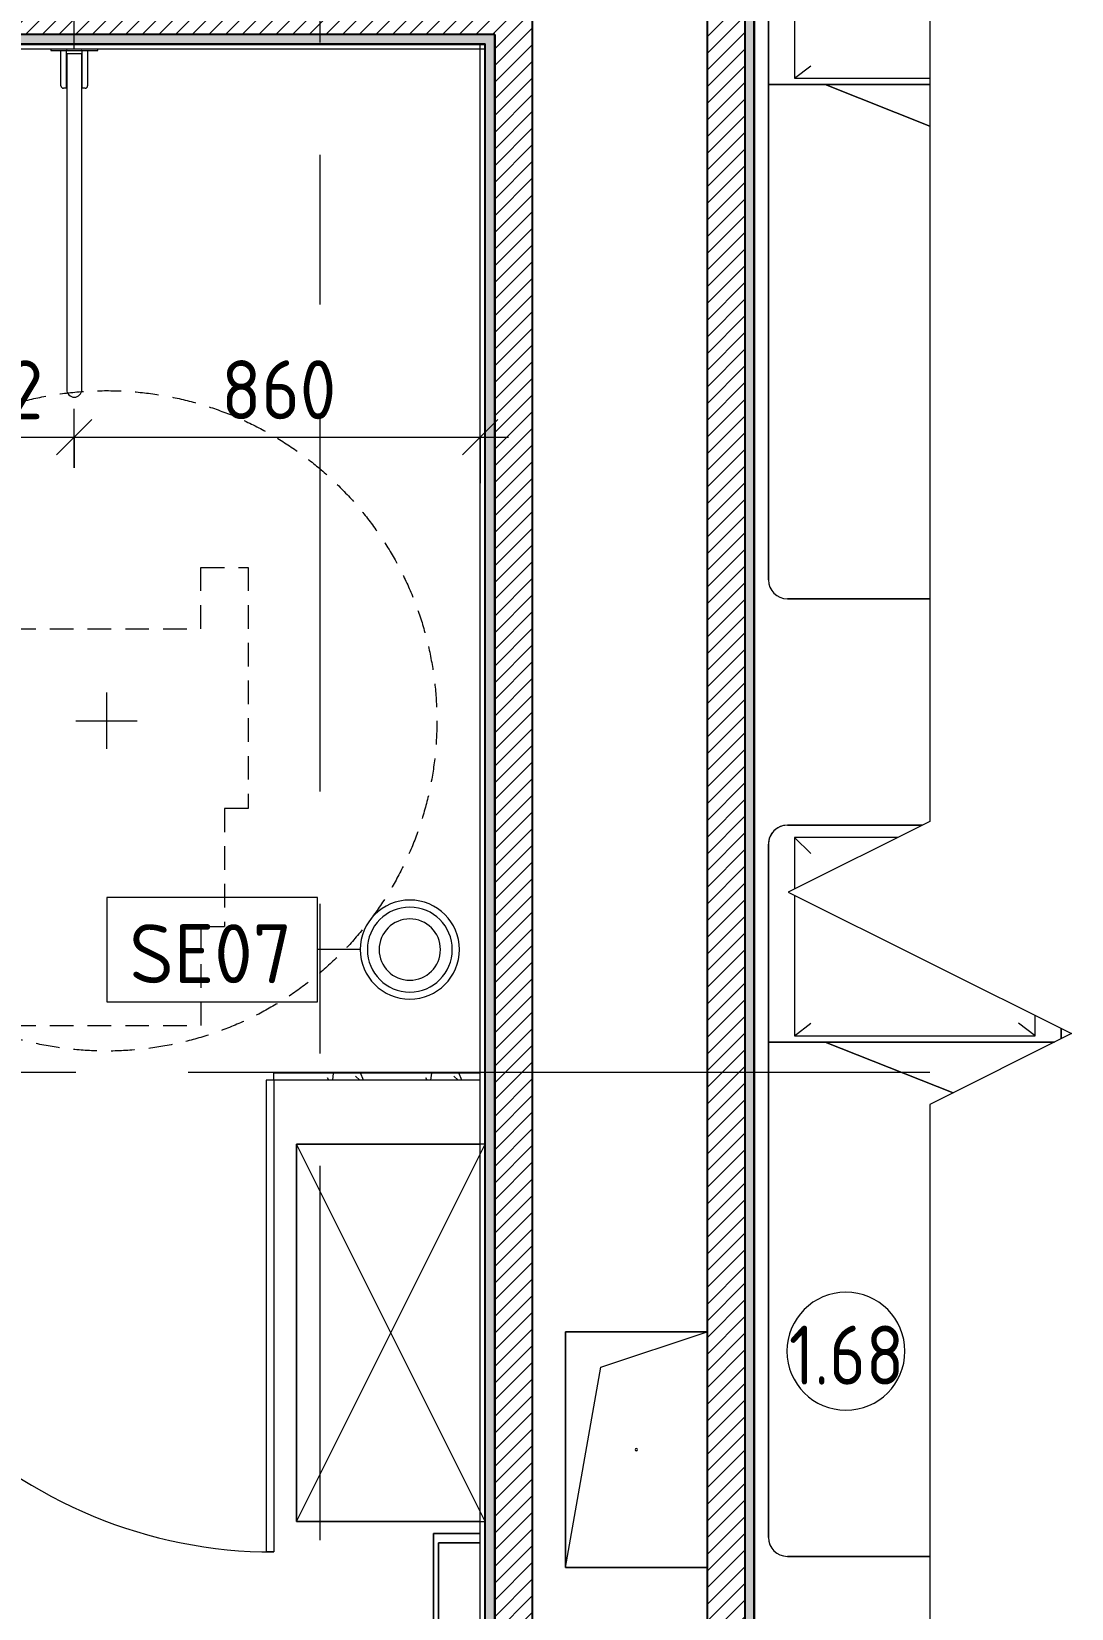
# Model space of a CAD drawing. Header units: millimetres. Extents: x 54725 to 263872, y -8553 to 29614.
# Drawn here: x 101654 to 103857, y 6663 to 10006 of the extents above; entities that cross this region are included whole.
import ezdxf

# ---------------------------------------------------------------- set-up
doc = ezdxf.new("R2010")
doc.units = ezdxf.units.MM
doc.linetypes.add('200_ШТРИХ__ш1_п0_6_', pattern=[80, 50, -30])
doc.linetypes.add('Осевая', pattern=[1587.5, 317.5, -238.125, 793.75, -238.125])
for name, color, linetype, lineweight in [('A-ANNO-DIMS', 7, 'Continuous', 9), ('A-ANNO-DIMS-50', 7, 'Continuous', 9), ('A-AREA-IDEN', 7, 'Continuous', 9), ('A-DETL-GENF', 7, 'Continuous', 9), ('A-DOOR', 7, 'Continuous', 9), ('A-GENM', 7, 'Continuous', 9), ('I-FURN', 7, 'Continuous', 9), ('I-FURN-1', 7, '200_ШТРИХ__ш1_п0_6_', 15), ('I-FURN-2', 7, '200_ШТРИХ__ш1_п0_6_', 9), ('I-WALL', 7, 'Continuous', 9), ('P-SANR-FIXT-IDEN', 7, 'Continuous', 9), ('Оси', 7, 'Continuous', 9), ('Оси-2', 7, 'Осевая', 9)]:
    doc.layers.add(name, color=color, linetype=linetype, lineweight=lineweight)
for name, color, linetype, lineweight, true_color in [('A-GENM-2', 7, 'Continuous', 9, 0x4994b4), ('A-WALL-3', 7, 'Continuous', 25, 0x3c3c3c), ('A-WALL-FNSH-2', 7, 'Continuous', 15, 0x3c3c3c), ('P-SANR-FIXT-1', 7, 'Continuous', 15, 0x4994b4)]:
    doc.layers.add(name, color=color, linetype=linetype, lineweight=lineweight, true_color=true_color)
doc.styles.add('GOST Common', font='GOST_Common.ttf', dxfattribs={"height": 125})
doc.styles.add('GOST Common_1', font='GOST_Common.ttf', dxfattribs={"width": 0.9, "height": 125})
doc.styles.add('ISOCPEUR', font='isocpeur.ttf', dxfattribs={"width": 0.9, "height": 125})
doc.dimstyles.new('ISO-2_5_0_9К_БОЛЬШОЙ', dxfattribs={"dimscale": 304.8, "dimtxt": 124.497647, "dimasz": 0.246063, "dimexe": 0.19685, "dimexo": 0.492126, "dimgap": 0, "dimtad": 1, "dimdec": 0, "dimrnd": 10, "dimzin": 0, "dimdsep": 46, "dimtxsty": 'ISOCPEUR', "dimblk1": 'OBLIQUE', "dimblk2": 'OBLIQUE', "dimsah": 1, "dimcen": 0.09, "dimdle": 0.19685, "dimazin": 0, "dimtfac": 1, "dimtdec": 4, "dimtix": 1, "dimtmove": 0, "dimatfit": 3, "dimfxl": 1, "dimtvp": 1, "dimtolj": 1, "dimtzin": 0, "dimarcsym": 2})
pattern_1 = [(45, (1555.134, 0), (-17.6776695, 17.6776695), [])]
pattern_2 = [(0, (1555.134, 0), (60.96, 15.24), [5.029, -40.691, 5.029, -40.691, -243.84]), (0, (1555.134, 0), (60.96, 15.24), [-91.44, 5.029, -86.411, 5.029, -40.691, -106.68]), (0, (1555.134, 0), (60.96, 15.24), [-228.6, 5.029, -25.451, 5.029, -71.171]), (120, (1577.994, 7.62), (-43.6782272, 45.1729086), [5.029, -40.691, 5.029, -40.691, -243.84]), (120, (1577.994, 7.62), (-43.6782272, 45.1729086), [-91.44, 5.029, -86.411, 5.029, -40.691, -106.68]), (120, (1577.994, 7.62), (-43.6782272, 45.1729086), [-228.6, 5.029, -25.451, 5.029, -71.171]), (240, (1585.614, 38.1), (-17.2817728, -60.4129086), [5.029, -40.691, 5.029, -40.691, -243.84]), (240, (1585.614, 38.1), (-17.2817728, -60.4129086), [-91.44, 5.029, -86.411, 5.029, -40.691, -106.68]), (240, (1585.614, 38.1), (-17.2817728, -60.4129086), [-228.6, 5.029, -25.451, 5.029, -71.171])]
pattern_3 = [(288.435, (100567.355, 7791), (208.250902, -416.49961), [79.025, -579.519]), (319.399, (100592.345, 7716.03), (1249.5049425, -1041.2430683), [38.399, -1881.571]), (316.848, (100413.25, 7691.04), (3123.769422, -2915.4788923), [91.346, -4475.934]), (289.983, (100479.89, 7628.565), (624.746965, -1666.001328), [48.75, -2388.754]), (270, (100496.55, 7791), (208.25, -208.25), [41.65, -166.6]), (298.443, (100496.55, 7749.35), (-1457.75313005, 2707.24838793), [113.682, -5570.435]), (264.289, (100550.695, 7649.39), (208.2636477, 1874.2483835), [41.858, -2051.029]), (309.806, (100546.53, 7607.74), (-833.007541, 1041.2439595), [32.53, -1593.955])]

# ---------------------------------------------------------------- blocks, each defined once
blk = doc.blocks.new('132_МГН_Поручень для унитаза_тип откидной - ПР 1Р-18611699-Фрагмент 1_11_ Групповая ячейка')
at = {"layer": 'A-GENM-2'}
for p, q in [((-16, 722), (-16, 9.5)), ((16, 9.5), (16, 722)), ((-28.2, 3), (-28.2, 78)), ((-23.2, 83), (-17, 83)), ((-17, 83), (-17, 3)), ((17, 83), (23.2, 83)), ((17, 3), (17, 83)), ((28.2, 78), (28.2, 3)), ((-50, 3), (-50, 0)), ((50, 3), (-50, 3)), ((-17, 3), (-28.2, 3)), ((-16, 9.5), (-16.6, 8.9)), ((-16.6, 8.9), (-16.6, 4.2)), ((16, 9.5), (-16, 9.5)), ((16, 9.5), (16.6, 8.9)), ((16.6, 8.9), (16.6, 4.2)), ((28.2, 3), (17, 3)), ((50, 0), (50, 3))]:
    blk.add_line(p, q, dxfattribs=at)
for centre, radius, start, end in [((0, 722), 16, 90, 180), ((0, 722), 16, 0, 90), ((-23.2, 78), 5, 90, 180), ((23.2, 78), 5, 0, 90), ((-15.3, 4.2), 1.24, 180, 270), ((15.3, 4.2), 1.24, 270, 360)]:
    blk.add_arc(centre, radius, start, end, dxfattribs=at)
blk = doc.blocks.new('FRT_2D_Символ _разворот МГН_1 - D1_4_Символ доступности разворота МГН _360__-18618045-Фрагмент 1_11_ Групповая ячейка')
at = {"layer": 'I-FURN'}
for p, q in [((0, 60.4), (0, -59.6)), ((-65, 0), (65, 0))]:
    blk.add_line(p, q, dxfattribs=at)
at = {"layer": 'I-FURN-1'}
for p, q in [((-300, 325.4), (-300, -185.8)), ((-300, 325.4), (-200, 325.4)), ((-200, 195.4), (-200, 325.4)), ((200, 325.4), (300, 325.4)), ((200, 195.4), (200, 325.4)), ((300, 325.4), (300, -185.8)), ((-200, 195.4), (200, 195.4)), ((-300, -185.8), (-250, -185.8)), ((-250, -185.8), (-250, -435.8)), ((300, -185.8), (250, -185.8)), ((250, -185.8), (250, -435.8)), ((-200, -435.8), (-250, -435.8)), ((-200, -435.8), (-200, -645.8)), ((200, -435.8), (250, -435.8)), ((200, -435.8), (200, -645.8)), ((-200, -645.8), (200, -645.8))]:
    blk.add_line(p, q, dxfattribs=at)
at = {"layer": 'I-FURN-2'}
blk.add_circle((0, 0), 700, dxfattribs=at)
blk = doc.blocks.new('GM_Отверстие прямоугольное _в плите_ - Отверстие-21958892-Фрагмент 1_11_ Групповая ячейка')
at = {"layer": 'A-GENM'}
for p, q in [((-150, -250), (-150, 250)), ((-150, 250), (150, 250)), ((150, 250), (-150, 250)), ((-150, 250), (-150, -250)), ((-75, 175), (150, 250)), ((-150, -250), (-75, 175)), ((150, -250), (-150, -250)), ((-150, -250), (150, -250))]:
    blk.add_line(p, q, dxfattribs=at)
for start, end in [(360, 180), (180, 360)]:
    blk.add_arc((0, 0), 2.5, start, end, dxfattribs=at)
blk = doc.blocks.new('Bed - Small Sizes - 1_118-25585773-Фрагмент 1_11_ Групповая ячейка')
at = {"layer": 'I-FURN'}
for p, q in [((-6.8, 0), (-292.7, 0)), ((-292.7, 0), (-6.8, 0)), ((-6.8, 0), (-292.7, 0)), ((-292.7, 0), (-6.8, 0)), ((-277.5, -26.2), (-242.7, -60)), ((-59.2, -26.2), (-277.5, -26.2)), ((-277.5, -26.2), (-277.5, -135.4)), ((-59.2, -26.2), (-277.5, -26.2)), ((-277.5, -26.2), (-277.5, -135.4)), ((-332.7, -40), (-332.7, -460)), ((-332.7, -460), (-332.7, -40)), ((-332.7, -40), (-332.7, -460)), ((-332.7, -460), (-332.7, -40)), ((-277.5, -148.5), (-277.5, -446.2)), ((-277.5, -148.5), (-277.5, -446.2)), ((-277.5, -446.2), (-242.7, -420)), ((232.5, -446.2), (197.3, -420)), ((232.5, -446.2), (232.5, -403.5)), ((232.5, -446.2), (232.5, -403.5)), ((287.3, -453), (287.3, -431)), ((287.3, -431), (287.3, -453)), ((287.3, -453), (287.3, -431)), ((287.3, -431), (287.3, -453)), ((-332.7, -460), (-212.7, -460)), ((-212.7, -460), (-332.7, -460)), ((-332.7, -460), (-332.7, -1510)), ((-332.7, -1510), (-332.7, -460)), ((-332.7, -460), (-212.7, -460)), ((-277.5, -446.2), (232.5, -446.2)), ((-277.5, -446.2), (232.5, -446.2)), ((-212.7, -460), (273.2, -460)), ((273.2, -460), (-212.7, -460)), ((273.2, -460), (-212.7, -460)), ((-212.7, -460), (58.7, -567.3)), ((58.7, -567.3), (-212.7, -460)), ((-212.7, -460), (273.2, -460)), ((-212.7, -460), (58.7, -567.3)), ((-212.7, -460), (273.2, -460)), ((-292.7, -1550), (9.3, -1550)), ((9.3, -1550), (-292.7, -1550))]:
    blk.add_line(p, q, dxfattribs=at)
for centre, start, end in [((-292.7, -40), 90, 180), ((-292.7, -40), 90, 180), ((-292.7, -40), 90, 180), ((-292.7, -40), 135, 180), ((-292.7, -40), 120, 135), ((-292.7, -40), 90, 120), ((-292.7, -1510), 180, 270), ((-292.7, -1510), 180, 270)]:
    blk.add_arc(centre, 40, start, end, dxfattribs=at)
blk = doc.blocks.new('Bed - Small Sizes - Single 5-25585953-Фрагмент 1_11_ Групповая ячейка')
at = {"layer": 'I-FURN'}
for p, q in [((-332.7, -381), (-332.7, -403)), ((-332.7, -403), (-332.7, -381)), ((-332.7, -381), (-332.7, -403)), ((-332.7, -403), (-332.7, -381))]:
    blk.add_line(p, q, dxfattribs=at)
blk = doc.blocks.new('Bed - Small Sizes - 1_118-V55-Фрагмент 1_11_ Групповая ячейка')
at = {"layer": 'I-FURN'}
for p, q in [((9.3, 0), (-292.7, 0)), ((-292.7, 0), (9.3, 0)), ((9.3, 0), (-292.7, 0)), ((-292.7, 0), (9.3, 0)), ((-277.5, -26.2), (-242.7, -60)), ((9.3, -26.2), (-277.5, -26.2)), ((-277.5, -26.2), (-277.5, -446.2)), ((9.3, -26.2), (-277.5, -26.2)), ((-277.5, -26.2), (-277.5, -446.2)), ((-332.7, -40), (-332.7, -460)), ((-332.7, -460), (-332.7, -40)), ((-332.7, -40), (-332.7, -460)), ((-332.7, -460), (-332.7, -40)), ((-277.5, -446.2), (-242.7, -420)), ((-332.7, -460), (-212.7, -460)), ((-212.7, -460), (-332.7, -460)), ((-332.7, -460), (-332.7, -1510)), ((-332.7, -1510), (-332.7, -460)), ((-332.7, -460), (-212.7, -460)), ((-277.5, -446.2), (9.3, -446.2)), ((-277.5, -446.2), (9.3, -446.2)), ((-212.7, -460), (9.3, -460)), ((9.3, -460), (-212.7, -460)), ((9.3, -460), (-212.7, -460)), ((-212.7, -460), (9.3, -547.8)), ((9.3, -547.8), (-212.7, -460)), ((-212.7, -460), (9.3, -460)), ((-212.7, -460), (9.3, -547.8)), ((-212.7, -460), (9.3, -460)), ((-292.7, -1550), (9.3, -1550)), ((9.3, -1550), (-292.7, -1550))]:
    blk.add_line(p, q, dxfattribs=at)
for centre, start, end in [((-292.7, -40), 90, 180), ((-292.7, -40), 90, 180), ((-292.7, -40), 90, 180), ((-292.7, -40), 90, 180), ((-292.7, -1510), 180, 270), ((-292.7, -1510), 180, 270)]:
    blk.add_arc(centre, 40, start, end, dxfattribs=at)
blk = doc.blocks.new('Вешалка - 1_25-32858924-Фрагмент 1_11_ Групповая ячейка')
at = {"layer": 'I-FURN'}
for p, q in [((350, 55), (-350, 55)), ((-350, 55), (-350, -44)), ((-350, -44), (-350, 55)), ((-350, 55), (350, 55)), ((-330.4, -44), (-330.4, 44.4)), ((-330.4, -44), (-330.4, 44.4)), ((-330.4, 44.4), (330.2, 44.4)), ((330.2, 44.4), (-330.4, 44.4)), ((330.2, 44.4), (330.2, -44)), ((330.2, -44), (330.2, 44.4)), ((350, -44), (350, 55)), ((350, 55), (350, -44))]:
    blk.add_line(p, q, dxfattribs=at)
blk = doc.blocks.new('Шкаф параметрический - 1_161-25595840-Фрагмент 1_11_ Групповая ячейка')
at = {"layer": 'I-FURN'}
for p, q in [((0, 0), (800, 400)), ((0, 400), (800, 0)), ((800, 400), (0, 400)), ((0, 400), (0, 0)), ((0, 11), (0, 400)), ((0, 400), (800, 400)), ((800, 0), (800, 400)), ((800, 400), (800, 11))]:
    blk.add_line(p, q, dxfattribs=at)
blk = doc.blocks.new('мусорная корзина - Round_ Metal-30590745-Фрагмент 1_11_ Групповая ячейка')
at = {"layer": 'P-SANR-FIXT-1'}
for radius, start, end in [(105, 0, 180), (90, 360, 180), (65, 0, 180), (105, 180, 360), (90, 180, 360), (65, 180, 360)]:
    blk.add_arc((0, 0), radius, start, end, dxfattribs=at)
blk = doc.blocks.new('131_Сантехническая перегородка_Дверь МГН 2 - СД-1-30897608-Фрагмент 1_11_ Групповая ячейка')
at = {"layer": 'A-DOOR'}
h = blk.add_hatch(dxfattribs=at)
h.set_pattern_fill('FP_49', color=256, style=0, pattern_type=2)
h.set_pattern_definition(pattern_3)
h.paths.add_polyline_path([(-427.5, 8), (-427.5, -8), (10, -8), (10, 8)])
at = {"layer": 'A-GENM'}
h = blk.add_hatch(dxfattribs=at)
h.set_pattern_fill('FP_49', color=256, style=0, pattern_type=2)
h.set_pattern_definition(pattern_3)
h.paths.add_polyline_path([(1010, 8), (1010, -8), (1110, -8), (1110, 8)])
at = {"layer": 'A-DOOR'}
for p, q in [((10, 1008), (26, 1008)), ((10, 8), (10, 1008)), ((26, 8), (26, 1008)), ((10, 8), (26, 8))]:
    blk.add_line(p, q, dxfattribs=at)
blk.add_arc((10, 8), 1000, 360, 90, dxfattribs=at)
at = {"layer": 'A-GENM'}
for p, q in [((-427.5, 8), (10, 8)), ((10, 8), (10, -8)), ((1010, 8), (1110, 8)), ((1010, 8), (1010, -8)), ((1110, 8), (1110, -8)), ((10, -8), (-427.5, -8)), ((1110, -8), (1010, -8))]:
    blk.add_line(p, q, dxfattribs=at)
blk = doc.blocks.new('DET_L_Линия разрыва - М100-30706178-Фрагмент 1_11_ Групповая ячейка')
at = {"layer": 'A-DETL-GENF'}
for p, q in [((3504.5, -300), (3804.5, 300)), ((3804.5, 300), (3954.5, 0)), ((0, 0), (3354.5, 0)), ((3354.5, 0), (3504.5, -300)), ((3954.5, 0), (7309, 0))]:
    blk.add_line(p, q, dxfattribs=at)
blk = doc.blocks.new('Марка_Помещения - Номер-25198446-Фрагмент 1_11_ Групповая ячейка')
at = {"layer": 'A-AREA-IDEN'}
for start, end in [(360, 180), (180, 360)]:
    blk.add_arc((0, 0), 2.5, start, end, dxfattribs=at)
blk = doc.blocks.new('М_сантехническая_рамка1 - В рамке-30590747-Фрагмент 1_11_ Групповая ячейка')
at = {"layer": 'P-SANR-FIXT-IDEN'}
for p, q in [((4.293, 2.24), (-4.639, 2.24)), ((-4.639, 2.24), (-4.639, -2.178)), ((4.293, -2.178), (4.293, 2.24)), ((-4.639, -2.178), (4.293, -2.178))]:
    blk.add_line(p, q, dxfattribs=at)
blk = doc.blocks.new('DIMBLOCK51-Фрагмент 1_11_ Групповая ячейка')
at = {"layer": 'A-ANNO-DIMS-50'}
for p, q in [((101744.1, 9081), (101744.1, 9206)), ((101399.6, 9173.9), (101399.6, 9086)), ((101399.6, 9146), (101399.6, 9173.9)), ((101399.6, 9146), (101804.1, 9146)), ((101744.1, 9146), (101744.1, 9081))]:
    blk.add_line(p, q, dxfattribs=at)
at = {"layer": 'A-ANNO-DIMS-50', "lineweight": 20}
for p, q in [((101399.6, 9146), (101437.1, 9183.5)), ((101744.1, 9146), (101781.6, 9183.5)), ((101399.6, 9146), (101362.1, 9108.5)), ((101744.1, 9146), (101706.6, 9108.5))]:
    blk.add_line(p, q, dxfattribs=at)
at = {"layer": 'A-ANNO-DIMS-50', "color": 0, "insert": (101464.1, 9309.3), "char_height": 125, "width": 258.572, "attachment_point": 1, "line_spacing_factor": 1.149209, "style": 'ISOCPEUR'}
blk.add_mtext('1/2', dxfattribs=at)
blk = doc.blocks.new('_Oblique')
at = {"color": 0, "linetype": 'ByBlock', "lineweight": -2}
blk.add_line((-0.5, -0.5), (0.5, 0.5), dxfattribs=at)
blk = doc.blocks.new('DIMBLOCK52-Фрагмент 1_11_ Групповая ячейка')
at = {"layer": 'A-ANNO-DIMS-50'}
for p, q in [((101744.1, 9081), (101744.1, 9206)), ((102604.1, 9049), (102604.1, 9206)), ((101684.1, 9146), (102664.1, 9146)), ((101744.1, 9146), (101744.1, 9081)), ((102604.1, 9146), (102604.1, 9049))]:
    blk.add_line(p, q, dxfattribs=at)
at = {"layer": 'A-ANNO-DIMS-50', "lineweight": 20}
for p, q in [((101744.1, 9146), (101781.6, 9183.5)), ((102604.1, 9146), (102641.6, 9183.5)), ((101744.1, 9146), (101706.6, 9108.5)), ((102604.1, 9146), (102566.6, 9108.5))]:
    blk.add_line(p, q, dxfattribs=at)
at = {"layer": 'A-ANNO-DIMS-50', "color": 0, "insert": (102055.6, 9309.3), "char_height": 125, "width": 284.429, "attachment_point": 1, "line_spacing_factor": 1.149209, "style": 'ISOCPEUR'}
blk.add_mtext('860', dxfattribs=at)

msp = doc.modelspace()

# ---------------------------------------------------------------- hatches: boundary and pattern name
at = {"layer": 'I-WALL'}
h = msp.add_hatch(dxfattribs=at)
h.set_pattern_fill('FP_35', color=256, style=0, pattern_type=2)
h.set_pattern_definition(pattern_2)
h.paths.add_polyline_path([(103185.1, 5180), (103185.1, 10400), (103165.1, 10400), (103165.1, 5180)])
h = msp.add_hatch(dxfattribs=at)
h.set_pattern_fill('FP_28', color=256, style=0, pattern_type=2)
h.set_pattern_definition(pattern_1)
h.paths.add_polyline_path([(102635.1, 5400), (102715.1, 5400), (102715.1, 10380), (102635.1, 10380), (102635.1, 5855)])
h = msp.add_hatch(dxfattribs=at)
h.set_pattern_fill('FP_28', color=256, style=0, pattern_type=2)
h.set_pattern_definition(pattern_1)
h.paths.add_polyline_path([(103085.1, 5400), (103165.1, 5400), (103165.1, 10380), (103085.1, 10380), (103085.1, 5855)])
h = msp.add_hatch(dxfattribs=at)
h.set_pattern_fill('FP_28', color=256, style=0, pattern_type=2)
h.set_pattern_definition(pattern_1)
h.paths.add_polyline_path([(102635.1, 10000), (102635.1, 10080), (95845.1, 10080), (95845.1, 10000), (101795.6, 10000)])
h = msp.add_hatch(dxfattribs=at)
h.set_pattern_fill('FP_35', color=256, style=0, pattern_type=2)
h.set_pattern_definition(pattern_2)
h.paths.add_polyline_path([(102615.1, 9980), (102635.1, 9980), (102635.1, 10000), (95865.1, 10000), (95865.1, 9980), (102614.1, 9980)])
h = msp.add_hatch(dxfattribs=at)
h.set_pattern_fill('FP_35', color=256, style=0, pattern_type=2)
h.set_pattern_definition(pattern_2)
h.paths.add_polyline_path([(102615.1, 5420), (102635.1, 5420), (102635.1, 9980), (102615.1, 9980), (102615.1, 5421)])

# ---------------------------------------------------------------- linework, layer by layer
at = {"layer": 'A-WALL-3'}
for p, q in [((102715.1, 5400), (102715.1, 10380)), ((103085.1, 10380), (103085.1, 5400)), ((103165.1, 10380), (103165.1, 5400)), ((103185.1, 5180), (103185.1, 10380)), ((102635.1, 10000), (95845.1, 10000)), ((102635.1, 10000), (102635.1, 5400)), ((102635.1, 5400), (102635.1, 10000)), ((95865.1, 9980), (102615.1, 9980)), ((102615.1, 5420), (102615.1, 9980))]:
    msp.add_line(p, q, dxfattribs=at)
at = {"layer": 'A-WALL-FNSH-2'}
for p, q in [((103186.1, 5179), (103186.1, 10379)), ((95866.1, 9979), (102614.1, 9979)), ((102614.1, 9979), (102614.1, 5421))]:
    msp.add_line(p, q, dxfattribs=at)
at = {"layer": 'I-WALL'}
for p, q in [((102615.1, 9969), (95865.1, 9969)), ((102604.1, 5420), (102604.1, 9980))]:
    msp.add_line(p, q, dxfattribs=at)
at = {"layer": 'P-SANR-FIXT-IDEN'}
for p, q in [((101744.1, 9969), (101744.1, 10151.9)), ((102350.1, 8060), (102259.8, 8060))]:
    msp.add_line(p, q, dxfattribs=at)
at = {"layer": 'Оси'}
msp.add_line((102307.1, 7800), (103557.1, 7800), dxfattribs=at)
at = {"layer": 'Оси-2'}
for p, q in [((102265.1, 4664.8), (102265.1, 10436.3)), ((95079.8, 7800), (102307.1, 7800))]:
    msp.add_line(p, q, dxfattribs=at)

# ---------------------------------------------------------------- block references
at = {"layer": 'A-AREA-IDEN', "xscale": 49.99999999999998, "yscale": 49.99999999999998, "zscale": 49.99999999999998}
msp.add_blockref('Марка_Помещения - Номер-25198446-Фрагмент 1_11_ Групповая ячейка', (103379.3, 7208.6), dxfattribs=at)
at = {"layer": 'A-DETL-GENF', "rotation": 269.9999999999999}
msp.add_blockref('DET_L_Линия разрыва - М100-30706178-Фрагмент 1_11_ Групповая ячейка', (103557.1, 11686.3), dxfattribs=at)
at = {"layer": 'A-GENM', "rotation": 180}
msp.add_blockref('131_Сантехническая перегородка_Дверь МГН 2 - СД-1-30897608-Фрагмент 1_11_ Групповая ячейка', (102176.6, 7791), dxfattribs=at)
at = {"layer": 'A-GENM'}
msp.add_blockref('GM_Отверстие прямоугольное _в плите_ - Отверстие-21958892-Фрагмент 1_11_ Групповая ячейка', (102935.1, 7000), dxfattribs=at)
at = {"layer": 'I-FURN'}
for name, p in [('Bed - Small Sizes - 1_118-V55-Фрагмент 1_11_ Групповая ячейка', (103547.8, 10353.7)), ('FRT_2D_Символ _разворот МГН_1 - D1_4_Символ доступности разворота МГН _360__-18618045-Фрагмент 1_11_ Групповая ячейка', (101812.4, 8544.9)), ('Bed - Small Sizes - 1_118-25585773-Фрагмент 1_11_ Групповая ячейка', (103547.8, 8323.7)), ('Bed - Small Sizes - Single 5-25585953-Фрагмент 1_11_ Групповая ячейка', (104167.8, 8273.7))]:
    msp.add_blockref(name, p, dxfattribs=at)
for name, p, rotation in [('Шкаф параметрический - 1_161-25595840-Фрагмент 1_11_ Групповая ячейка', (102615.1, 6847.5), 89.9999999999999), ('Вешалка - 1_25-32858924-Фрагмент 1_11_ Групповая ячейка', (102560.1, 6472.5), 89.99999999999984)]:
    msp.add_blockref(name, p, dxfattribs=dict(at, rotation=rotation))
at = {"layer": 'P-SANR-FIXT-1', "rotation": 180}
msp.add_blockref('132_МГН_Поручень для унитаза_тип откидной - ПР 1Р-18611699-Фрагмент 1_11_ Групповая ячейка', (101744.1, 9969), dxfattribs=at)
at = {"layer": 'P-SANR-FIXT-1'}
msp.add_blockref('мусорная корзина - Round_ Metal-30590745-Фрагмент 1_11_ Групповая ячейка', (102455.1, 8060), dxfattribs=at)
at = {"layer": 'P-SANR-FIXT-IDEN', "xscale": 49.99999999999998, "yscale": 49.99999999999998, "zscale": 49.99999999999998}
msp.add_blockref('М_сантехническая_рамка1 - В рамке-30590747-Фрагмент 1_11_ Групповая ячейка', (102045.1, 8058.4), dxfattribs=at)

# ---------------------------------------------------------------- texts
at = {"layer": 'A-AREA-IDEN', "insert": (103258.4, 7262.8), "char_height": 125, "width": 303.038, "attachment_point": 1, "style": 'GOST Common_1'}
msp.add_mtext('1.68', dxfattribs=at)
at = {"layer": 'P-SANR-FIXT-IDEN', "insert": (101860.8, 8113.8), "char_height": 125, "width": 444.937, "attachment_point": 1, "style": 'GOST Common'}
msp.add_mtext('SE07', dxfattribs=at)

# ---------------------------------------------------------------- dimensions: what is measured, and where the dimension line sits
at = {"layer": 'A-ANNO-DIMS'}
dim = msp.add_linear_dim(base=(101744.1, 9146), p1=(101399.6, 9323.9), p2=(101744.1, 9231), text='1/2', dimstyle='ISO-2_5_0_9К_БОЛЬШОЙ', override={"dimpost": '<>', "dimfxl": 356.800496}, dxfattribs=at)
dim.commit()
dim.dimension.update_dxf_attribs({"geometry": 'DIMBLOCK51-Фрагмент 1_11_ Групповая ячейка', "text_midpoint": (101571.9, 9208.5)})
dim = msp.add_linear_dim(base=(102604.1, 9146), p1=(101744.1, 9231), p2=(102604.1, 9199), dimstyle='ISO-2_5_0_9К_БОЛЬШОЙ', override={"dimpost": '<>', "dimfxl": 860.594446}, dxfattribs=at)
dim.commit()
dim.dimension.update_dxf_attribs({"geometry": 'DIMBLOCK52-Фрагмент 1_11_ Групповая ячейка', "text_midpoint": (102174.1, 9208.5)})

doc.saveas('drawing.dxf')
